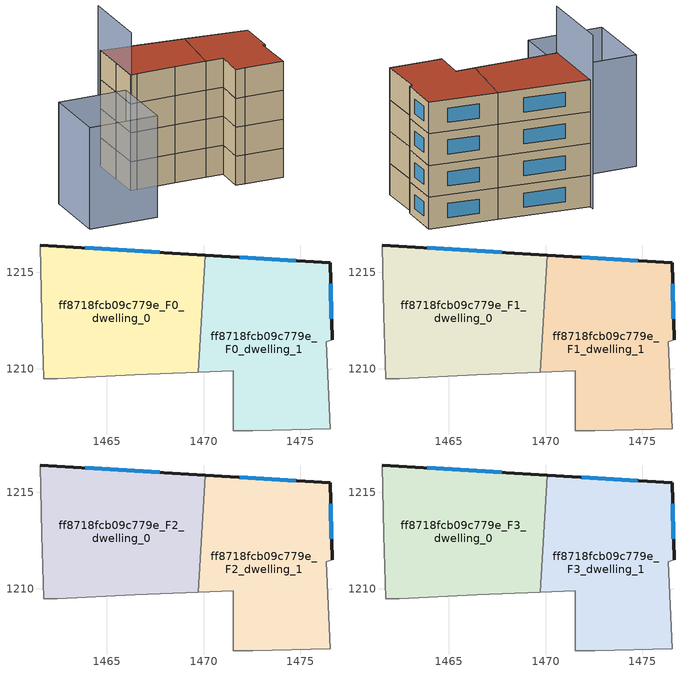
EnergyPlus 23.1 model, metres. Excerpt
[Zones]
ff8718fcb09c779e_F0_dwelling_0
 floor ground (EU_floor_Construction): 1470.09,1215.89 1469.72,1209.83 1466.44,1209.7 1462.44,1209.5 1461.74,1209.5 1461.64,1212.8 1461.54,1216.41 z0
 wall outside (EU_wall_Construction): 1470.09,1215.89 1461.54,1216.41 z0:3
 wall adiabatic (EU_wall_Construction): 1461.54,1216.41 1461.64,1212.8 1461.74,1209.5 1462.44,1209.5 1466.44,1209.7 1469.72,1209.83 z0:3
 wall to ff8718fcb09c779e_F0_dwelling_1 (EU_wall_Construction): 1469.72,1209.83 1470.09,1215.89 z0:3
 window (EU_Window_Construction): 1467.74,1216.03 1463.89,1216.26 z0.83:2.17
ff8718fcb09c779e_F0_dwelling_1
 floor ground (EU_floor_Construction): 1476.55,1215.5 1476.65,1211.5 1476.35,1211.4 1476.55,1206.89 1472.54,1206.8 1471.54,1206.8 1471.54,1209.9 1469.72,1209.83 1470.09,1215.89 z0
 wall outside (EU_wall_Construction): 1476.65,1211.5 1476.55,1215.5 1470.09,1215.89 z0:3
 wall adiabatic (EU_wall_Construction): 1469.72,1209.83 1471.54,1209.9 1471.54,1206.8 1472.54,1206.8 1476.55,1206.89 1476.35,1211.4 1476.65,1211.5 z0:3
 window (EU_Window_Construction): 1474.77,1215.61 1471.87,1215.78 / 1476.62,1212.6 1476.58,1214.4 z0.83:2.17
ff8718fcb09c779e_F1_dwelling_0
 floor to ff8718fcb09c779e_F0_dwelling_0 (EU_floor_Construction): 1470.09,1215.89 1469.72,1209.83 1466.44,1209.7 1462.44,1209.5 1461.74,1209.5 1461.64,1212.8 1461.54,1216.41 z3
 wall outside (EU_wall_Construction): 1470.09,1215.89 1461.54,1216.41 z3:6
 wall adiabatic (EU_wall_Construction): 1461.54,1216.41 1461.64,1212.8 1461.74,1209.5 1462.44,1209.5 1466.44,1209.7 1469.72,1209.83 z3:6
 wall to ff8718fcb09c779e_F1_dwelling_1 (EU_wall_Construction): 1469.72,1209.83 1470.09,1215.89 z3:6
 window (EU_Window_Construction): 1467.74,1216.03 1463.89,1216.26 z3.83:5.17
ff8718fcb09c779e_F1_dwelling_1
 floor to ff8718fcb09c779e_F0_dwelling_1 (EU_floor_Construction): 1476.55,1215.5 1476.65,1211.5 1476.35,1211.4 1476.55,1206.89 1472.54,1206.8 1471.54,1206.8 1471.54,1209.9 1469.72,1209.83 1470.09,1215.89 z3
 wall outside (EU_wall_Construction): 1476.65,1211.5 1476.55,1215.5 1470.09,1215.89 z3:6
 wall adiabatic (EU_wall_Construction): 1469.72,1209.83 1471.54,1209.9 1471.54,1206.8 1472.54,1206.8 1476.55,1206.89 1476.35,1211.4 1476.65,1211.5 z3:6
 window (EU_Window_Construction): 1474.77,1215.61 1471.87,1215.78 / 1476.62,1212.6 1476.58,1214.4 z3.83:5.17
ff8718fcb09c779e_F2_dwelling_0
 floor to ff8718fcb09c779e_F1_dwelling_0 (EU_floor_Construction): 1470.09,1215.89 1469.72,1209.83 1466.44,1209.7 1462.44,1209.5 1461.74,1209.5 1461.64,1212.8 1461.54,1216.41 z6
 wall outside (EU_wall_Construction): 1470.09,1215.89 1461.54,1216.41 z6:9
 wall adiabatic (EU_wall_Construction): 1461.54,1216.41 1461.64,1212.8 1461.74,1209.5 1462.44,1209.5 1466.44,1209.7 1469.72,1209.83 z6:9
 wall to ff8718fcb09c779e_F2_dwelling_1 (EU_wall_Construction): 1469.72,1209.83 1470.09,1215.89 z6:9
 window (EU_Window_Construction): 1467.74,1216.03 1463.89,1216.26 z6.83:8.17
ff8718fcb09c779e_F2_dwelling_1
 floor to ff8718fcb09c779e_F1_dwelling_1 (EU_floor_Construction): 1476.55,1215.5 1476.65,1211.5 1476.35,1211.4 1476.55,1206.89 1472.54,1206.8 1471.54,1206.8 1471.54,1209.9 1469.72,1209.83 1470.09,1215.89 z6
 wall outside (EU_wall_Construction): 1476.65,1211.5 1476.55,1215.5 1470.09,1215.89 z6:9
 wall adiabatic (EU_wall_Construction): 1469.72,1209.83 1471.54,1209.9 1471.54,1206.8 1472.54,1206.8 1476.55,1206.89 1476.35,1211.4 1476.65,1211.5 z6:9
 window (EU_Window_Construction): 1474.77,1215.61 1471.87,1215.78 / 1476.62,1212.6 1476.58,1214.4 z6.83:8.17
ff8718fcb09c779e_F3_dwelling_0
 floor to ff8718fcb09c779e_F2_dwelling_0 (EU_floor_Construction): 1470.09,1215.89 1469.72,1209.83 1466.44,1209.7 1462.44,1209.5 1461.74,1209.5 1461.64,1212.8 1461.54,1216.41 z9
 wall outside (EU_wall_Construction): 1470.09,1215.89 1461.54,1216.41 z9:12
 wall adiabatic (EU_wall_Construction): 1461.54,1216.41 1461.64,1212.8 1461.74,1209.5 1462.44,1209.5 1466.44,1209.7 1469.72,1209.83 z9:12
 wall to ff8718fcb09c779e_F3_dwelling_1 (EU_wall_Construction): 1469.72,1209.83 1470.09,1215.89 z9:12
 window (EU_Window_Construction): 1467.74,1216.03 1463.89,1216.26 z9.83:11.17
 roof outside (EU_roof_Construction): 1469.72,1209.83 1470.09,1215.89 1461.54,1216.41 1461.64,1212.8 1461.74,1209.5 1462.44,1209.5 1466.44,1209.7 z12
ff8718fcb09c779e_F3_dwelling_1
 floor to ff8718fcb09c779e_F2_dwelling_1 (EU_floor_Construction): 1476.55,1215.5 1476.65,1211.5 1476.35,1211.4 1476.55,1206.89 1472.54,1206.8 1471.54,1206.8 1471.54,1209.9 1469.72,1209.83 1470.09,1215.89 z9
 wall outside (EU_wall_Construction): 1476.65,1211.5 1476.55,1215.5 1470.09,1215.89 z9:12
 wall adiabatic (EU_wall_Construction): 1469.72,1209.83 1471.54,1209.9 1471.54,1206.8 1472.54,1206.8 1476.55,1206.89 1476.35,1211.4 1476.65,1211.5 z9:12
 window (EU_Window_Construction): 1474.77,1215.61 1471.87,1215.78 / 1476.62,1212.6 1476.58,1214.4 z9.83:11.17
 roof outside (EU_roof_Construction): 1476.55,1206.89 1476.35,1211.4 1476.65,1211.5 1476.55,1215.5 1470.09,1215.89 1469.72,1209.83 1471.54,1209.9 1471.54,1206.8 1472.54,1206.8 z12
shading: 1454.13,1209.3 1461.24,1209.51 / 1461.24,1209.51 1461.44,1202.4 / 1461.44,1202.4 1454.33,1202.2 / 1454.33,1202.2 1454.13,1209.3 z0:10.5; 1461.54,1216.91 1461.74,1209.4 z0:16.4
[Building]
EU S2 Campaign: North Axis=0; Terrain=City; Solar Distribution=FullExterior
[Site:Location]
Lyon-Bron: Latitude=45.75; Longitude=5; Time Zone=1; Elevation=198
[SizingPeriod:WeatherFileDays]
AnnualSizingPeriod: Begin Month=1; Begin Day of Month=1; End Month=12; End Day of Month=31; Day of Week for Start Day=Monday; Use Weather File Daylight Saving Period=No; Use Weather File Rain and Snow Indicators=No
[MATERIAL]
EU_InternalMass_Material: Roughness=MediumRough; Thickness=0.1; Conductivity=1; Density=1800; Specific Heat=900; Thermal Absorptance=0.9; Solar Absorptance=0.7; Visible Absorptance=0.7
[MATERIAL:NOMASS] Roughness=MediumRough; Thermal Absorptance=0.9; Solar Absorptance=0.7; Visible Absorptance=0.7
Name | Thermal Resistance
EU_wall_NoMass | 0.87146
EU_roof_NoMass | 0.842276
EU_floor_NoMass | 0.496999
[WINDOWMATERIAL:SIMPLEGLAZINGSYSTEM]
EU_Window_SimpleGlazing: UFactor=2.2525; Solar Heat Gain Coefficient=0.76; Visible Transmittance=0.76
[CONSTRUCTION]
EU_wall_Construction: EU_wall_NoMass
EU_roof_Construction: EU_roof_NoMass
EU_floor_Construction: EU_floor_NoMass
EU_Window_Construction: EU_Window_SimpleGlazing
EU_InternalMass_Construction: EU_InternalMass_Material
[ZONE] Type=1; Multiplier=1; Ceiling Height=autocalculate; Floor Area=autocalculate; Part of Total Floor Area=Yes
Name | Volume
ff8718fcb09c779e_F0_dwelling_0; ff8718fcb09c779e_F1_dwelling_0; ff8718fcb09c779e_F2_dwelling_0; ff8718fcb09c779e_F3_dwelling_0 | 161.014
ff8718fcb09c779e_F0_dwelling_1; ff8718fcb09c779e_F1_dwelling_1; ff8718fcb09c779e_F2_dwelling_1; ff8718fcb09c779e_F3_dwelling_1 | 161.024
[INTERNALMASS] Construction=EU_InternalMass_Construction
Name | Zone or ZoneList | Surface Area
ff8718fcb09c779e_F0_dwelling_0_EU_InternalMass | ff8718fcb09c779e_F0_dwelling_0 | 53.6714
ff8718fcb09c779e_F0_dwelling_1_EU_InternalMass | ff8718fcb09c779e_F0_dwelling_1 | 53.6745
ff8718fcb09c779e_F1_dwelling_0_EU_InternalMass | ff8718fcb09c779e_F1_dwelling_0 | 53.6714
ff8718fcb09c779e_F1_dwelling_1_EU_InternalMass | ff8718fcb09c779e_F1_dwelling_1 | 53.6745
ff8718fcb09c779e_F2_dwelling_0_EU_InternalMass | ff8718fcb09c779e_F2_dwelling_0 | 53.6714
ff8718fcb09c779e_F2_dwelling_1_EU_InternalMass | ff8718fcb09c779e_F2_dwelling_1 | 53.6745
ff8718fcb09c779e_F3_dwelling_0_EU_InternalMass | ff8718fcb09c779e_F3_dwelling_0 | 53.6714
ff8718fcb09c779e_F3_dwelling_1_EU_InternalMass | ff8718fcb09c779e_F3_dwelling_1 | 53.6745
[OTHEREQUIPMENT] Fuel Type=Electricity; Design Level Calculation Method=Watts/Area; Power per Zone Floor Area=1; Fraction Latent=0; Fraction Radiant=0; Fraction Lost=0; Carbon Dioxide Generation Rate=0; EndUse Subcategory=EU_Step8_InternalGains
Name | Zone or ZoneList or Space or SpaceList | Schedule
EU_Step8_InternalGain_ff8718fcb09c779e_F0_dwelling_0_f000 | ff8718fcb09c779e_F0_dwelling_0 | EU_Step8_GainSchedule_ff8718fcb09c779e_F0_dwelling_0_f000
EU_Step8_InternalGain_ff8718fcb09c779e_F0_dwelling_1_f000 | ff8718fcb09c779e_F0_dwelling_1 | EU_Step8_GainSchedule_ff8718fcb09c779e_F0_dwelling_1_f000
EU_Step8_InternalGain_ff8718fcb09c779e_F1_dwelling_0_f000 | ff8718fcb09c779e_F1_dwelling_0 | EU_Step8_GainSchedule_ff8718fcb09c779e_F1_dwelling_0_f000
EU_Step8_InternalGain_ff8718fcb09c779e_F1_dwelling_1_f000 | ff8718fcb09c779e_F1_dwelling_1 | EU_Step8_GainSchedule_ff8718fcb09c779e_F1_dwelling_1_f000
EU_Step8_InternalGain_ff8718fcb09c779e_F2_dwelling_0_f000 | ff8718fcb09c779e_F2_dwelling_0 | EU_Step8_GainSchedule_ff8718fcb09c779e_F2_dwelling_0_f000
EU_Step8_InternalGain_ff8718fcb09c779e_F2_dwelling_1_f000 | ff8718fcb09c779e_F2_dwelling_1 | EU_Step8_GainSchedule_ff8718fcb09c779e_F2_dwelling_1_f000
EU_Step8_InternalGain_ff8718fcb09c779e_F3_dwelling_0_f000 | ff8718fcb09c779e_F3_dwelling_0 | EU_Step8_GainSchedule_ff8718fcb09c779e_F3_dwelling_0_f000
EU_Step8_InternalGain_ff8718fcb09c779e_F3_dwelling_1_f000 | ff8718fcb09c779e_F3_dwelling_1 | EU_Step8_GainSchedule_ff8718fcb09c779e_F3_dwelling_1_f000
[ZONEVENTILATION:DESIGNFLOWRATE] Schedule=EU_AlwaysOn; Design Flow Rate Calculation Method=AirChanges/Hour; Air Changes per Hour=0.425; Ventilation Type=Natural; Fan Pressure Rise=0; Fan Total Efficiency=1; Constant Term Coefficient=1; Temperature Term Coefficient=0; Velocity Term Coefficient=0; Velocity Squared Term Coefficient=0; Minimum Indoor Temperature=-100; Maximum Indoor Temperature=100; Delta Temperature=-100; Minimum Outdoor Temperature=-100; Maximum Outdoor Temperature=100; Maximum Wind Speed=40
Name | Zone or ZoneList or Space or SpaceList
EU_ConstantAir_ff8718fcb09c779e_F0_dwelling_0 | ff8718fcb09c779e_F0_dwelling_0
EU_ConstantAir_ff8718fcb09c779e_F0_dwelling_1 | ff8718fcb09c779e_F0_dwelling_1
EU_ConstantAir_ff8718fcb09c779e_F1_dwelling_0 | ff8718fcb09c779e_F1_dwelling_0
EU_ConstantAir_ff8718fcb09c779e_F1_dwelling_1 | ff8718fcb09c779e_F1_dwelling_1
EU_ConstantAir_ff8718fcb09c779e_F2_dwelling_0 | ff8718fcb09c779e_F2_dwelling_0
EU_ConstantAir_ff8718fcb09c779e_F2_dwelling_1 | ff8718fcb09c779e_F2_dwelling_1
EU_ConstantAir_ff8718fcb09c779e_F3_dwelling_0 | ff8718fcb09c779e_F3_dwelling_0
EU_ConstantAir_ff8718fcb09c779e_F3_dwelling_1 | ff8718fcb09c779e_F3_dwelling_1
[HVACTEMPLATE:THERMOSTAT] Constant Heating Setpoint=20; Constant Cooling Setpoint=50
EU_HeatOnly_ff8718fcb09c779e_F0_dwelling_0; EU_HeatOnly_ff8718fcb09c779e_F0_dwelling_1; EU_HeatOnly_ff8718fcb09c779e_F1_dwelling_0; EU_HeatOnly_ff8718fcb09c779e_F1_dwelling_1; EU_HeatOnly_ff8718fcb09c779e_F2_dwelling_0; EU_HeatOnly_ff8718fcb09c779e_F2_dwelling_1; EU_HeatOnly_ff8718fcb09c779e_F3_dwelling_0; EU_HeatOnly_ff8718fcb09c779e_F3_dwelling_1
[HVACTEMPLATE:ZONE:IDEALLOADSAIRSYSTEM] System Availability Schedule=EU_AlwaysOn; Maximum Heating Supply Air Temperature=50; Minimum Cooling Supply Air Temperature=13; Maximum Heating Supply Air Humidity Ratio=0.0156; Minimum Cooling Supply Air Humidity Ratio=0.0077; Heating Limit=NoLimit; Cooling Limit=NoLimit; Heating Availability Schedule=EU_AlwaysOn; Cooling Availability Schedule=EU_CoolingOff; Dehumidification Control Type=ConstantSensibleHeatRatio; Cooling Sensible Heat Ratio=0.7; Dehumidification Setpoint=60; Humidification Control Type=None; Humidification Setpoint=30; Outdoor Air Method=None; Outdoor Air Flow Rate per Person=0.00944; Outdoor Air Flow Rate per Zone Floor Area=0; Outdoor Air Flow Rate per Zone=0; Demand Controlled Ventilation Type=None; Outdoor Air Economizer Type=NoEconomizer; Heat Recovery Type=None; Sensible Heat Recovery Effectiveness=0.7; Latent Heat Recovery Effectiveness=0.65
Name | Template Thermostat
ff8718fcb09c779e_F0_dwelling_0 | EU_HeatOnly_ff8718fcb09c779e_F0_dwelling_0
ff8718fcb09c779e_F0_dwelling_1 | EU_HeatOnly_ff8718fcb09c779e_F0_dwelling_1
ff8718fcb09c779e_F1_dwelling_0 | EU_HeatOnly_ff8718fcb09c779e_F1_dwelling_0
ff8718fcb09c779e_F1_dwelling_1 | EU_HeatOnly_ff8718fcb09c779e_F1_dwelling_1
ff8718fcb09c779e_F2_dwelling_0 | EU_HeatOnly_ff8718fcb09c779e_F2_dwelling_0
ff8718fcb09c779e_F2_dwelling_1 | EU_HeatOnly_ff8718fcb09c779e_F2_dwelling_1
ff8718fcb09c779e_F3_dwelling_0 | EU_HeatOnly_ff8718fcb09c779e_F3_dwelling_0
ff8718fcb09c779e_F3_dwelling_1 | EU_HeatOnly_ff8718fcb09c779e_F3_dwelling_1
[SIZING:ZONE] Zone Cooling Design Supply Air Temperature Input Method=SupplyAirTemperature; Zone Cooling Design Supply Air Temperature=13; Zone Heating Design Supply Air Temperature Input Method=SupplyAirTemperature; Zone Heating Design Supply Air Temperature=50; Zone Cooling Design Supply Air Humidity Ratio=0.008; Zone Heating Design Supply Air Humidity Ratio=0.008; Cooling Design Air Flow Method=DesignDay; Cooling Design Air Flow Rate=0; Cooling Minimum Air Flow per Zone Floor Area=0.000762; Cooling Minimum Air Flow=0; Cooling Minimum Air Flow Fraction=0.2; Heating Design Air Flow Method=DesignDay; Heating Design Air Flow Rate=0; Heating Maximum Air Flow per Zone Floor Area=0.002032; Heating Maximum Air Flow=0.141576; Heating Maximum Air Flow Fraction=0.3; Account for Dedicated Outdoor Air System=No; Dedicated Outdoor Air System Control Strategy=NeutralSupplyAir; Dedicated Outdoor Air Low Setpoint Temperature for Design=autosize; Dedicated Outdoor Air High Setpoint Temperature for Design=autosize; Zone Load Sizing Method=Sensible Load Only No Latent Load; Zone Latent Cooling Design Supply Air Humidity Ratio Input Method=HumidityRatioDifference; Zone Cooling Design Supply Air Humidity Ratio Difference=0.005; Zone Latent Heating Design Supply Air Humidity Ratio Input Method=HumidityRatioDifference; Zone Humidification Design Supply Air Humidity Ratio Difference=0.005
ff8718fcb09c779e_F0_dwelling_0; ff8718fcb09c779e_F0_dwelling_1; ff8718fcb09c779e_F1_dwelling_0; ff8718fcb09c779e_F1_dwelling_1; ff8718fcb09c779e_F2_dwelling_0; ff8718fcb09c779e_F2_dwelling_1; ff8718fcb09c779e_F3_dwelling_0; ff8718fcb09c779e_F3_dwelling_1
[SCHEDULE:CONSTANT]
Name | Hourly Value
EU_AlwaysOn | 1
EU_CoolingOff | 0
[SCHEDULE:FILE] Column Number=1; Rows to Skip at Top=0; Number of Hours of Data=8760; Column Separator=Comma; Interpolate to Timestep=No; Minutes per Item=60; Adjust Schedule for Daylight Savings=Yes
Name | File
EU_Step8_GainSchedule_ff8718fcb09c779e_F0_dwelling_0_f000 | ../../schedules/ff8718fcb09c779e/ff8718fcb09c779e_F0_dwelling_0_f000_gain.csv
EU_Step8_GainSchedule_ff8718fcb09c779e_F0_dwelling_1_f000 | ../../schedules/ff8718fcb09c779e/ff8718fcb09c779e_F0_dwelling_1_f000_gain.csv
EU_Step8_GainSchedule_ff8718fcb09c779e_F1_dwelling_0_f000 | ../../schedules/ff8718fcb09c779e/ff8718fcb09c779e_F1_dwelling_0_f000_gain.csv
EU_Step8_GainSchedule_ff8718fcb09c779e_F1_dwelling_1_f000 | ../../schedules/ff8718fcb09c779e/ff8718fcb09c779e_F1_dwelling_1_f000_gain.csv
EU_Step8_GainSchedule_ff8718fcb09c779e_F2_dwelling_0_f000 | ../../schedules/ff8718fcb09c779e/ff8718fcb09c779e_F2_dwelling_0_f000_gain.csv
EU_Step8_GainSchedule_ff8718fcb09c779e_F2_dwelling_1_f000 | ../../schedules/ff8718fcb09c779e/ff8718fcb09c779e_F2_dwelling_1_f000_gain.csv
EU_Step8_GainSchedule_ff8718fcb09c779e_F3_dwelling_0_f000 | ../../schedules/ff8718fcb09c779e/ff8718fcb09c779e_F3_dwelling_0_f000_gain.csv
EU_Step8_GainSchedule_ff8718fcb09c779e_F3_dwelling_1_f000 | ../../schedules/ff8718fcb09c779e/ff8718fcb09c779e_F3_dwelling_1_f000_gain.csv
